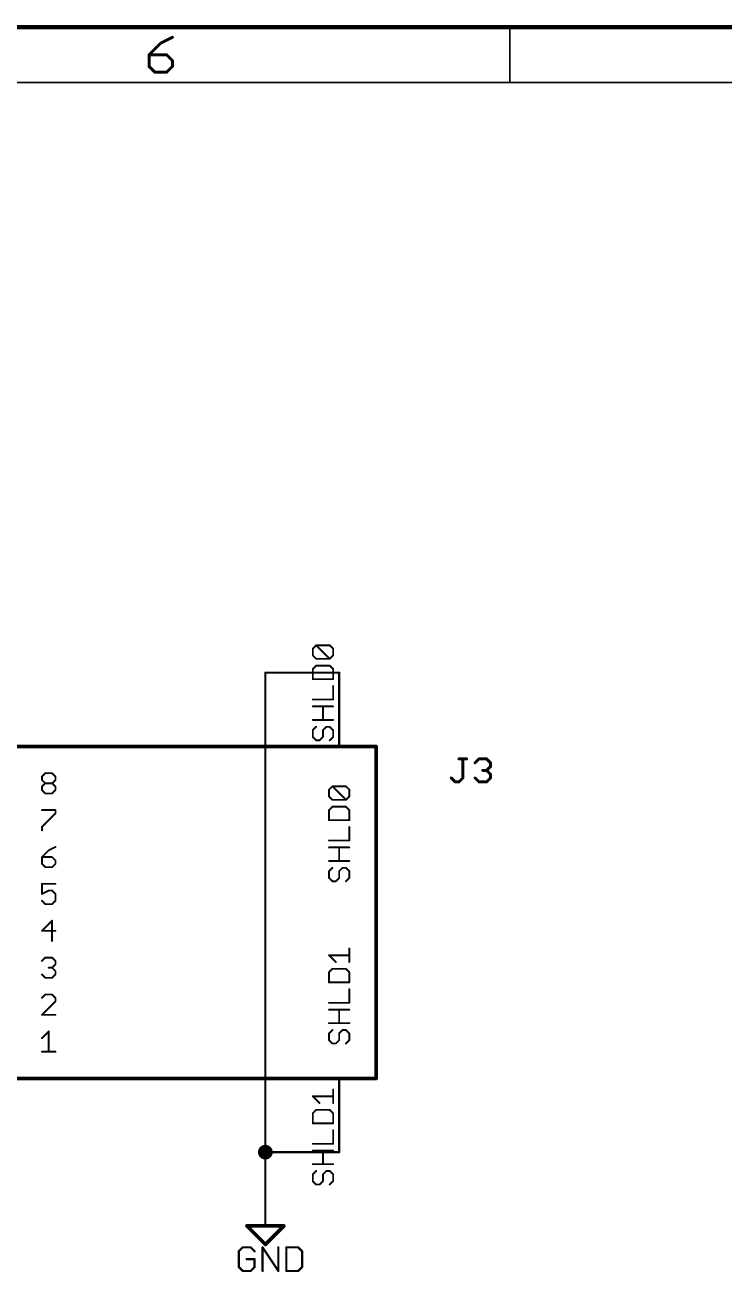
# Model space of a CAD drawing. Extents: x 0 to 388, y 0 to 261.
# Drawn here: x 255.2 to 303.4, y 174.6 to 260.5 of the extents above; entities that cross this region are included whole.
import ezdxf

# ---------------------------------------------------------------- set-up
doc = ezdxf.new("R2010")
doc.units = 0
for name, color, linetype in [('91', 94, 'CONTINUOUS'), ('94', 14, 'CONTINUOUS'), ('95', 251, 'CONTINUOUS'), ('96', 251, 'CONTINUOUS')]:
    doc.layers.add(name, color=color, linetype=linetype)

msp = doc.modelspace()

# ---------------------------------------------------------------- linework, layer by layer
at = {"layer": '91', "const_width": 0.1524}
for points in [[(276.86, 215.9), (271.78, 215.9)], [(271.78, 215.9), (271.78, 182.88)], [(276.86, 213.36), (276.86, 215.9)], [(276.86, 185.42), (276.86, 182.88)], [(271.78, 182.88), (271.78, 180.34)], [(276.86, 182.88), (271.78, 182.88)]]:
    msp.add_lwpolyline(points, dxfattribs=at)
at = {"layer": '91'}
for points, const_width in [([(271.78, 215.9381, 1), (271.78, 215.8619)], 0.0762), ([(271.8181, 215.9, 1), (271.7419, 215.9)], 0.0762), ([(276.8981, 215.9, 1), (276.8219, 215.9)], 0.0762), ([(276.86, 215.8619, 1), (276.86, 215.9381)], 0.0762), ([(276.8219, 213.36, 1), (276.8981, 213.36)], 0.0762), ([(276.8981, 185.42, 1), (276.8219, 185.42)], 0.0762), ([(271.78, 182.626, 1), (271.78, 183.134, 1), (271.78, 182.626)], 0.508), ([(271.8181, 182.88, 1), (271.7419, 182.88)], 0.0762), ([(271.78, 182.9181, 1), (271.78, 182.8419)], 0.0762), ([(271.7419, 182.88, 1), (271.8181, 182.88)], 0.0762), ([(276.8219, 182.88, 1), (276.8981, 182.88)], 0.0762), ([(276.86, 182.8419, 1), (276.86, 182.9181)], 0.0762), ([(271.7419, 180.34, 1), (271.8181, 180.34)], 0.0762)]:
    msp.add_lwpolyline(points, format="xyb", dxfattribs=dict(at, const_width=const_width))
at = {"layer": '94'}
for points, const_width in [([(387.35, 260.35), (0, 260.35)], 0.3), ([(288.6075, 260.35), (288.6075, 256.54)], 0.1), ([(264.5773, 259.249), (263.7744, 258.446)], 0.2032), ([(265.3803, 259.6505), (264.5773, 259.249)], 0.2032), ([(263.7744, 258.446), (263.7744, 257.6431)], 0.2032), ([(264.9788, 258.446), (263.7744, 258.446)], 0.2032), ([(265.3803, 258.0446), (264.9788, 258.446)], 0.2032), ([(263.7744, 257.6431), (264.1758, 257.2416)], 0.2032), ([(264.9788, 257.2416), (265.3803, 257.6431)], 0.2032), ([(265.3803, 257.6431), (265.3803, 258.0446)], 0.2032), ([(264.1758, 257.2416), (264.9788, 257.2416)], 0.2032), ([(383.54, 256.54), (3.81, 256.54)], 0.1), ([(276.86, 213.36), (276.86, 210.82)], 0.1524), ([(254, 210.82), (279.4, 210.82)], 0.254), ([(279.4, 210.82), (279.4, 187.96)], 0.254), ([(279.4, 187.96), (254, 187.96)], 0.254), ([(276.86, 185.42), (276.86, 187.96)], 0.1524), ([(271.78, 180.34), (271.78, 177.8)], 0.1524), ([(270.51, 177.8), (273.05, 177.8)], 0.254), ([(271.78, 176.53), (270.51, 177.8)], 0.254), ([(273.05, 177.8), (271.78, 176.53)], 0.254)]:
    msp.add_lwpolyline(points, dxfattribs=dict(at, const_width=const_width))
for points, const_width in [([(288.6325, 260.35, 1), (288.5825, 260.35)], 0.05), ([(264.5546, 259.2944, 1), (264.6, 259.2035)], 0.1016), ([(264.6132, 259.2131, 1), (264.5414, 259.2849)], 0.1016), ([(265.403, 259.605, 1), (265.3575, 259.6959)], 0.1016), ([(263.7384, 258.4819, 1), (263.8103, 258.4101)], 0.1016), ([(263.8252, 258.446, 1), (263.7236, 258.446)], 0.1016), ([(263.7744, 258.4968, 1), (263.7744, 258.3952)], 0.1016), ([(265.0147, 258.4819, 1), (264.9429, 258.4101)], 0.1016), ([(264.9788, 258.3952, 1), (264.9788, 258.4968)], 0.1016), ([(263.8103, 257.679, 1), (263.7384, 257.6072)], 0.1016), ([(263.7236, 257.6431, 1), (263.8252, 257.6431)], 0.1016), ([(265.4311, 258.0446, 1), (265.3295, 258.0446)], 0.1016), ([(265.3295, 257.6431, 1), (265.4311, 257.6431)], 0.1016), ([(265.3443, 258.0086, 1), (265.4162, 258.0805)], 0.1016), ([(265.4162, 257.6072, 1), (265.3443, 257.679)], 0.1016), ([(264.1758, 257.2924, 1), (264.1758, 257.1908)], 0.1016), ([(264.1399, 257.2057, 1), (264.2117, 257.2775)], 0.1016), ([(264.9429, 257.2775, 1), (265.0147, 257.2057)], 0.1016), ([(264.9788, 257.1908, 1), (264.9788, 257.2924)], 0.1016), ([(288.5825, 256.54, 1), (288.6325, 256.54)], 0.05), ([(276.8981, 213.36, 1), (276.8219, 213.36)], 0.0762), ([(276.8219, 210.82, 1), (276.8981, 210.82)], 0.0762), ([(279.4635, 210.82, 1), (279.3365, 210.82)], 0.127), ([(279.4, 210.7565, 1), (279.4, 210.8835)], 0.127), ([(279.4, 187.8965, 1), (279.4, 188.0235)], 0.127), ([(276.8981, 187.96, 1), (276.8219, 187.96)], 0.0762), ([(279.3365, 187.96, 1), (279.4635, 187.96)], 0.127), ([(276.8219, 185.42, 1), (276.8981, 185.42)], 0.0762), ([(271.8181, 180.34, 1), (271.7419, 180.34)], 0.0762), ([(270.51, 177.8635, 1), (270.51, 177.7365)], 0.127), ([(270.5549, 177.8449, 1), (270.4651, 177.7551)], 0.127), ([(271.7419, 177.8, 1), (271.8181, 177.8)], 0.0762), ([(273.0949, 177.7551, 1), (273.0051, 177.8449)], 0.127), ([(273.05, 177.7365, 1), (273.05, 177.8635)], 0.127), ([(271.7351, 176.5749, 1), (271.8249, 176.4851)], 0.127), ([(271.7351, 176.4851, 1), (271.8249, 176.5749)], 0.127)]:
    msp.add_lwpolyline(points, format="xyb", dxfattribs=dict(at, const_width=const_width))
at = {"layer": '95'}
for points, const_width in [([(275.0427, 217.5513), (275.2757, 217.7843)], 0.127), ([(275.0427, 217.0852), (275.0427, 217.5513)], 0.127), ([(275.2757, 217.7843), (276.2079, 217.7843)], 0.127), ([(276.2079, 216.8522), (275.2757, 217.7843)], 0.127), ([(276.2079, 217.7843), (276.4409, 217.5513)], 0.127), ([(276.4409, 217.5513), (276.4409, 217.0852)], 0.127), ([(275.2757, 216.8522), (275.0427, 217.0852)], 0.127), ([(275.2757, 216.3811), (275.0427, 216.148)], 0.127), ([(276.2079, 216.8522), (275.2757, 216.8522)], 0.127), ([(276.2079, 216.3811), (275.2757, 216.3811)], 0.127), ([(276.4409, 217.0852), (276.2079, 216.8522)], 0.127), ([(276.4409, 216.148), (276.2079, 216.3811)], 0.127), ([(275.0427, 216.148), (275.0427, 215.4489)], 0.127), ([(276.4409, 215.4489), (276.4409, 216.148)], 0.127), ([(275.0427, 215.4489), (276.4409, 215.4489)], 0.127), ([(276.4409, 214.0457), (276.4409, 214.9778)], 0.127), ([(275.0427, 214.0457), (276.4409, 214.0457)], 0.127), ([(275.0427, 213.5745), (276.4409, 213.5745)], 0.127), ([(275.7418, 212.6424), (275.7418, 213.5745)], 0.127), ([(276.4409, 212.6424), (275.0427, 212.6424)], 0.127), ([(275.2757, 212.1712), (275.0427, 211.9382)], 0.127), ([(275.7418, 211.9382), (275.9748, 212.1712)], 0.127), ([(275.9748, 212.1712), (276.2079, 212.1712)], 0.127), ([(276.2079, 212.1712), (276.4409, 211.9382)], 0.127), ([(275.0427, 211.9382), (275.0427, 211.4721)], 0.127), ([(275.0427, 211.4721), (275.2757, 211.2391)], 0.127), ([(275.2757, 211.2391), (275.5088, 211.2391)], 0.127), ([(275.5088, 211.2391), (275.7418, 211.4721)], 0.127), ([(275.7418, 211.4721), (275.7418, 211.9382)], 0.127), ([(276.4409, 211.4721), (276.2079, 211.2391)], 0.127), ([(276.4409, 211.9382), (276.4409, 211.4721)], 0.127), ([(285.107, 209.9577), (285.6324, 209.9577)], 0.2032), ([(285.3697, 208.6443), (285.3697, 209.9577)], 0.2032), ([(286.2188, 209.6951), (286.4814, 209.9577)], 0.2032), ([(286.4814, 209.9577), (287.0068, 209.9577)], 0.2032), ([(287.0068, 209.9577), (287.2695, 209.6951)], 0.2032), ([(287.2695, 209.6951), (287.2695, 209.4324)], 0.2032), ([(256.4003, 208.7467), (256.6333, 208.9797)], 0.127), ([(256.4003, 208.5136), (256.4003, 208.7467)], 0.127), ([(256.6333, 208.9797), (257.0994, 208.9797)], 0.127), ([(257.0994, 208.9797), (257.3324, 208.7467)], 0.127), ([(257.3324, 208.7467), (257.3324, 208.5136)], 0.127), ([(284.5816, 208.6443), (284.8443, 208.3816)], 0.2032), ([(285.107, 208.3816), (285.3697, 208.6443)], 0.2032), ([(286.4814, 208.3816), (286.2188, 208.6443)], 0.2032), ([(287.0068, 209.1697), (286.7441, 209.1697)], 0.2032), ([(287.2695, 209.4324), (287.0068, 209.1697)], 0.2032), ([(287.0068, 209.1697), (287.2695, 208.907)], 0.2032), ([(287.2695, 208.6443), (287.0068, 208.3816)], 0.2032), ([(287.2695, 208.907), (287.2695, 208.6443)], 0.2032), ([(256.6333, 208.2806), (256.4003, 208.5136)], 0.127), ([(256.4003, 208.0476), (256.6333, 208.2806)], 0.127), ([(256.4003, 207.8145), (256.4003, 208.0476)], 0.127), ([(256.6333, 207.5815), (256.4003, 207.8145)], 0.127), ([(256.6333, 208.2806), (257.0994, 208.2806)], 0.127), ([(257.3324, 208.5136), (257.0994, 208.2806)], 0.127), ([(257.0994, 208.2806), (257.3324, 208.0476)], 0.127), ([(257.3324, 207.8145), (257.0994, 207.5815)], 0.127), ([(257.3324, 208.0476), (257.3324, 207.8145)], 0.127), ([(276.1603, 207.8425), (276.3933, 208.0755)], 0.127), ([(276.1603, 207.3764), (276.1603, 207.8425)], 0.127), ([(276.3933, 208.0755), (277.3255, 208.0755)], 0.127), ([(277.3255, 207.1434), (276.3933, 208.0755)], 0.127), ([(277.3255, 208.0755), (277.5585, 207.8425)], 0.127), ([(277.5585, 207.8425), (277.5585, 207.3764)], 0.127), ([(284.8443, 208.3816), (285.107, 208.3816)], 0.2032), ([(287.0068, 208.3816), (286.4814, 208.3816)], 0.2032), ([(257.0994, 207.5815), (256.6333, 207.5815)], 0.127), ([(276.3933, 207.1434), (276.1603, 207.3764)], 0.127), ([(277.3255, 207.1434), (276.3933, 207.1434)], 0.127), ([(277.5585, 207.3764), (277.3255, 207.1434)], 0.127), ([(256.4003, 206.4397), (257.3324, 206.4397)], 0.127), ([(257.3324, 206.2067), (256.4003, 205.2745)], 0.127), ([(257.3324, 206.4397), (257.3324, 206.2067)], 0.127), ([(276.3933, 206.6723), (276.1603, 206.4392)], 0.127), ([(276.1603, 206.4392), (276.1603, 205.7401)], 0.127), ([(277.3255, 206.6723), (276.3933, 206.6723)], 0.127), ([(277.5585, 206.4392), (277.3255, 206.6723)], 0.127), ([(277.5585, 205.7401), (277.5585, 206.4392)], 0.127), ([(256.4003, 205.2745), (256.4003, 205.0415)], 0.127), ([(276.1603, 205.7401), (277.5585, 205.7401)], 0.127), ([(277.5585, 204.3369), (277.5585, 205.269)], 0.127), ([(276.1603, 204.3369), (277.5585, 204.3369)], 0.127), ([(256.8664, 203.6667), (256.4003, 203.2006)], 0.127), ([(257.3324, 203.8997), (256.8664, 203.6667)], 0.127), ([(276.1603, 203.8657), (277.5585, 203.8657)], 0.127), ([(276.8594, 202.9336), (276.8594, 203.8657)], 0.127), ([(256.4003, 203.2006), (256.4003, 202.7345)], 0.127), ([(257.0994, 203.2006), (256.4003, 203.2006)], 0.127), ([(256.4003, 202.7345), (256.6333, 202.5015)], 0.127), ([(257.3324, 202.9676), (257.0994, 203.2006)], 0.127), ([(257.0994, 202.5015), (257.3324, 202.7345)], 0.127), ([(257.3324, 202.7345), (257.3324, 202.9676)], 0.127), ([(277.5585, 202.9336), (276.1603, 202.9336)], 0.127), ([(256.6333, 202.5015), (257.0994, 202.5015)], 0.127), ([(276.3933, 202.4624), (276.1603, 202.2294)], 0.127), ([(276.1603, 202.2294), (276.1603, 201.7633)], 0.127), ([(276.1603, 201.7633), (276.3933, 201.5303)], 0.127), ([(276.6264, 201.5303), (276.8594, 201.7633)], 0.127), ([(276.8594, 202.2294), (277.0924, 202.4624)], 0.127), ([(276.8594, 201.7633), (276.8594, 202.2294)], 0.127), ([(277.0924, 202.4624), (277.3255, 202.4624)], 0.127), ([(277.3255, 202.4624), (277.5585, 202.2294)], 0.127), ([(277.5585, 201.7633), (277.3255, 201.5303)], 0.127), ([(277.5585, 202.2294), (277.5585, 201.7633)], 0.127), ([(257.3324, 201.3597), (256.4003, 201.3597)], 0.127), ([(256.4003, 201.3597), (256.4003, 200.6606)], 0.127), ([(256.4003, 200.6606), (256.8664, 200.8936)], 0.127), ([(256.8664, 200.8936), (257.0994, 200.8936)], 0.127), ([(257.0994, 200.8936), (257.3324, 200.6606)], 0.127), ([(276.3933, 201.5303), (276.6264, 201.5303)], 0.127), ([(256.6333, 199.9615), (256.4003, 200.1945)], 0.127), ([(257.3324, 200.1945), (257.0994, 199.9615)], 0.127), ([(257.3324, 200.6606), (257.3324, 200.1945)], 0.127), ([(257.0994, 199.9615), (256.6333, 199.9615)], 0.127), ([(257.0994, 198.8197), (256.4003, 198.1206)], 0.127), ([(257.0994, 197.4215), (257.0994, 198.8197)], 0.127), ([(256.4003, 198.1206), (257.3324, 198.1206)], 0.127), ([(277.5585, 195.9734), (277.5585, 196.9055)], 0.127), ([(256.4003, 196.0467), (256.6333, 196.2797)], 0.127), ([(256.6333, 196.2797), (257.0994, 196.2797)], 0.127), ([(257.0994, 196.2797), (257.3324, 196.0467)], 0.127), ([(257.3324, 195.8136), (257.0994, 195.5806)], 0.127), ([(257.3324, 196.0467), (257.3324, 195.8136)], 0.127), ([(276.6264, 195.9734), (276.1603, 196.4395)], 0.127), ([(276.1603, 196.4395), (277.5585, 196.4395)], 0.127), ([(256.6333, 194.8815), (256.4003, 195.1145)], 0.127), ([(257.0994, 194.8815), (256.6333, 194.8815)], 0.127), ([(257.0994, 195.5806), (256.8664, 195.5806)], 0.127), ([(257.0994, 195.5806), (257.3324, 195.3476)], 0.127), ([(257.3324, 195.1145), (257.0994, 194.8815)], 0.127), ([(257.3324, 195.3476), (257.3324, 195.1145)], 0.127), ([(276.3933, 195.5023), (276.1603, 195.2692)], 0.127), ([(276.1603, 195.2692), (276.1603, 194.5701)], 0.127), ([(277.3255, 195.5023), (276.3933, 195.5023)], 0.127), ([(277.5585, 195.2692), (277.3255, 195.5023)], 0.127), ([(277.5585, 194.5701), (277.5585, 195.2692)], 0.127), ([(276.1603, 194.5701), (277.5585, 194.5701)], 0.127), ([(277.5585, 193.1669), (277.5585, 194.099)], 0.127), ([(256.6333, 193.7397), (256.4003, 193.5067)], 0.127), ([(256.4003, 192.3415), (257.3324, 193.2736)], 0.127), ([(257.0994, 193.7397), (256.6333, 193.7397)], 0.127), ([(257.3324, 193.5067), (257.0994, 193.7397)], 0.127), ([(257.3324, 193.2736), (257.3324, 193.5067)], 0.127), ([(276.1603, 193.1669), (277.5585, 193.1669)], 0.127), ([(257.3324, 192.3415), (256.4003, 192.3415)], 0.127), ([(276.1603, 192.6957), (277.5585, 192.6957)], 0.127), ([(276.8594, 191.7636), (276.8594, 192.6957)], 0.127), ([(277.5585, 191.7636), (276.1603, 191.7636)], 0.127), ([(256.4003, 190.7336), (256.8664, 191.1997)], 0.127), ([(256.8664, 191.1997), (256.8664, 189.8015)], 0.127), ([(276.3933, 191.2924), (276.1603, 191.0594)], 0.127), ([(276.1603, 191.0594), (276.1603, 190.5933)], 0.127), ([(276.1603, 190.5933), (276.3933, 190.3603)], 0.127), ([(276.6264, 190.3603), (276.8594, 190.5933)], 0.127), ([(276.8594, 191.0594), (277.0924, 191.2924)], 0.127), ([(276.8594, 190.5933), (276.8594, 191.0594)], 0.127), ([(277.0924, 191.2924), (277.3255, 191.2924)], 0.127), ([(277.3255, 191.2924), (277.5585, 191.0594)], 0.127), ([(277.5585, 190.5933), (277.3255, 190.3603)], 0.127), ([(277.5585, 191.0594), (277.5585, 190.5933)], 0.127), ([(256.4003, 189.8015), (257.3324, 189.8015)], 0.127), ([(276.3933, 190.3603), (276.6264, 190.3603)], 0.127), ([(276.4409, 186.2646), (276.4409, 187.1967)], 0.127), ([(275.5088, 186.2646), (275.0427, 186.7307)], 0.127), ([(275.0427, 186.7307), (276.4409, 186.7307)], 0.127), ([(275.2757, 185.7935), (275.0427, 185.5604)], 0.127), ([(275.0427, 185.5604), (275.0427, 184.8613)], 0.127), ([(276.2079, 185.7935), (275.2757, 185.7935)], 0.127), ([(276.4409, 185.5604), (276.2079, 185.7935)], 0.127), ([(276.4409, 184.8613), (276.4409, 185.5604)], 0.127), ([(275.0427, 184.8613), (276.4409, 184.8613)], 0.127), ([(276.4409, 183.4581), (276.4409, 184.3902)], 0.127), ([(275.0427, 183.4581), (276.4409, 183.4581)], 0.127), ([(275.0427, 182.9869), (276.4409, 182.9869)], 0.127), ([(275.7418, 182.0548), (275.7418, 182.9869)], 0.127), ([(276.4409, 182.0548), (275.0427, 182.0548)], 0.127), ([(275.2757, 181.5836), (275.0427, 181.3506)], 0.127), ([(275.0427, 181.3506), (275.0427, 180.8845)], 0.127), ([(275.7418, 181.3506), (275.9748, 181.5836)], 0.127), ([(275.7418, 180.8845), (275.7418, 181.3506)], 0.127), ([(275.9748, 181.5836), (276.2079, 181.5836)], 0.127), ([(276.2079, 181.5836), (276.4409, 181.3506)], 0.127), ([(276.4409, 181.3506), (276.4409, 180.8845)], 0.127), ([(275.0427, 180.8845), (275.2757, 180.6515)], 0.127), ([(275.2757, 180.6515), (275.5088, 180.6515)], 0.127), ([(275.5088, 180.6515), (275.7418, 180.8845)], 0.127), ([(276.4409, 180.8845), (276.2079, 180.6515)], 0.127)]:
    msp.add_lwpolyline(points, dxfattribs=dict(at, const_width=const_width))
for points, const_width in [([(275.0745, 217.5513, 1), (275.011, 217.5513)], 0.0635), ([(275.0203, 217.5738, 1), (275.0652, 217.5289)], 0.0635), ([(275.2757, 217.8161, 1), (275.2757, 217.7526)], 0.0635), ([(275.2982, 217.8068, 1), (275.2533, 217.7619)], 0.0635), ([(275.2982, 217.7619, 1), (275.2533, 217.8068)], 0.0635), ([(276.2303, 217.8068, 1), (276.1854, 217.7619)], 0.0635), ([(276.2079, 217.7526, 1), (276.2079, 217.8161)], 0.0635), ([(276.4726, 217.5513, 1), (276.4092, 217.5513)], 0.0635), ([(276.4184, 217.5289, 1), (276.4634, 217.5738)], 0.0635), ([(275.0652, 217.1077, 1), (275.0203, 217.0628)], 0.0635), ([(275.011, 217.0852, 1), (275.0745, 217.0852)], 0.0635), ([(275.2757, 216.884, 1), (275.2757, 216.8205)], 0.0635), ([(275.2757, 216.4128, 1), (275.2757, 216.3493)], 0.0635), ([(275.2533, 216.8298, 1), (275.2982, 216.8747)], 0.0635), ([(275.2982, 216.3586, 1), (275.2533, 216.4035)], 0.0635), ([(276.1854, 216.8747, 1), (276.2303, 216.8298)], 0.0635), ([(276.2303, 216.4035, 1), (276.1854, 216.3586)], 0.0635), ([(276.1854, 216.8298, 1), (276.2303, 216.8747)], 0.0635), ([(276.2079, 216.8205, 1), (276.2079, 216.884)], 0.0635), ([(276.2079, 216.3493, 1), (276.2079, 216.4128)], 0.0635), ([(276.4092, 217.0852, 1), (276.4726, 217.0852)], 0.0635), ([(276.4634, 217.0628, 1), (276.4184, 217.1077)], 0.0635), ([(275.0745, 216.148, 1), (275.011, 216.148)], 0.0635), ([(275.0203, 216.1705, 1), (275.0652, 216.1256)], 0.0635), ([(276.4726, 216.148, 1), (276.4092, 216.148)], 0.0635), ([(276.4184, 216.1256, 1), (276.4634, 216.1705)], 0.0635), ([(275.0427, 215.4807, 1), (275.0427, 215.4172)], 0.0635), ([(275.011, 215.4489, 1), (275.0745, 215.4489)], 0.0635), ([(276.4092, 215.4489, 1), (276.4726, 215.4489)], 0.0635), ([(276.4726, 214.9778, 1), (276.4092, 214.9778)], 0.0635), ([(276.4409, 215.4172, 1), (276.4409, 215.4807)], 0.0635), ([(275.0427, 214.0774, 1), (275.0427, 214.0139)], 0.0635), ([(276.4092, 214.0457, 1), (276.4726, 214.0457)], 0.0635), ([(276.4409, 214.0139, 1), (276.4409, 214.0774)], 0.0635), ([(275.0427, 213.6063, 1), (275.0427, 213.5428)], 0.0635), ([(275.7736, 213.5745, 1), (275.7101, 213.5745)], 0.0635), ([(276.4409, 213.5428, 1), (276.4409, 213.6063)], 0.0635), ([(275.0427, 212.6741, 1), (275.0427, 212.6106)], 0.0635), ([(275.2982, 212.1488, 1), (275.2533, 212.1937)], 0.0635), ([(275.7101, 212.6424, 1), (275.7736, 212.6424)], 0.0635), ([(275.9748, 212.203, 1), (275.9748, 212.1395)], 0.0635), ([(275.9973, 212.1488, 1), (275.9524, 212.1937)], 0.0635), ([(276.2303, 212.1937, 1), (276.1854, 212.1488)], 0.0635), ([(276.2079, 212.1395, 1), (276.2079, 212.203)], 0.0635), ([(276.4409, 212.6106, 1), (276.4409, 212.6741)], 0.0635), ([(275.0745, 211.9382, 1), (275.011, 211.9382)], 0.0635), ([(275.0203, 211.9606, 1), (275.0652, 211.9157)], 0.0635), ([(275.0652, 211.4946, 1), (275.0203, 211.4497)], 0.0635), ([(275.011, 211.4721, 1), (275.0745, 211.4721)], 0.0635), ([(275.2757, 211.2708, 1), (275.2757, 211.2074)], 0.0635), ([(275.2533, 211.2166, 1), (275.2982, 211.2616)], 0.0635), ([(275.4863, 211.2616, 1), (275.5312, 211.2166)], 0.0635), ([(275.5088, 211.2074, 1), (275.5088, 211.2708)], 0.0635), ([(275.7736, 211.9382, 1), (275.7101, 211.9382)], 0.0635), ([(275.7194, 211.9606, 1), (275.7643, 211.9157)], 0.0635), ([(275.7101, 211.4721, 1), (275.7736, 211.4721)], 0.0635), ([(275.7643, 211.4497, 1), (275.7194, 211.4946)], 0.0635), ([(276.1854, 211.2616, 1), (276.2303, 211.2166)], 0.0635), ([(276.4726, 211.9382, 1), (276.4092, 211.9382)], 0.0635), ([(276.4092, 211.4721, 1), (276.4726, 211.4721)], 0.0635), ([(276.4184, 211.9157, 1), (276.4634, 211.9606)], 0.0635), ([(276.4634, 211.4497, 1), (276.4184, 211.4946)], 0.0635), ([(285.107, 210.0085, 1), (285.107, 209.9069)], 0.1016), ([(285.4205, 209.9577, 1), (285.3189, 209.9577)], 0.1016), ([(285.6324, 209.9069, 1), (285.6324, 210.0085)], 0.1016), ([(286.1828, 209.731, 1), (286.2547, 209.6591)], 0.1016), ([(286.4814, 210.0085, 1), (286.4814, 209.9069)], 0.1016), ([(286.5174, 209.9218, 1), (286.4455, 209.9937)], 0.1016), ([(287.0427, 209.9937, 1), (286.9709, 209.9218)], 0.1016), ([(287.0068, 209.9069, 1), (287.0068, 210.0085)], 0.1016), ([(287.3203, 209.6951, 1), (287.2187, 209.6951)], 0.1016), ([(287.2336, 209.6591, 1), (287.3054, 209.731)], 0.1016), ([(256.3778, 208.7691, 1), (256.4228, 208.7242)], 0.0635), ([(256.4321, 208.7467, 1), (256.3686, 208.7467)], 0.0635), ([(256.6333, 209.0114, 1), (256.6333, 208.9479)], 0.0635), ([(256.6558, 208.9572, 1), (256.6109, 209.0021)], 0.0635), ([(257.1218, 209.0021, 1), (257.0769, 208.9572)], 0.0635), ([(257.0994, 208.9479, 1), (257.0994, 209.0114)], 0.0635), ([(257.3642, 208.7467, 1), (257.3007, 208.7467)], 0.0635), ([(257.31, 208.7242, 1), (257.3549, 208.7691)], 0.0635), ([(284.6175, 208.6802, 1), (284.5457, 208.6084)], 0.1016), ([(285.3189, 208.6443, 1), (285.4205, 208.6443)], 0.1016), ([(285.4056, 208.6084, 1), (285.3338, 208.6802)], 0.1016), ([(286.2547, 208.6802, 1), (286.1828, 208.6084)], 0.1016), ([(286.7441, 209.2205, 1), (286.7441, 209.1189)], 0.1016), ([(287.0427, 209.2056, 1), (286.9709, 209.1338)], 0.1016), ([(286.9709, 209.2056, 1), (287.0427, 209.1338)], 0.1016), ([(287.0068, 209.1189, 1), (287.0068, 209.2205)], 0.1016), ([(287.2187, 209.4324, 1), (287.3203, 209.4324)], 0.1016), ([(287.3203, 208.907, 1), (287.2187, 208.907)], 0.1016), ([(287.2187, 208.6443, 1), (287.3203, 208.6443)], 0.1016), ([(287.3054, 209.3964, 1), (287.2336, 209.4683)], 0.1016), ([(287.2336, 208.8711, 1), (287.3054, 208.9429)], 0.1016), ([(287.3054, 208.6084, 1), (287.2336, 208.6802)], 0.1016), ([(256.4228, 208.5361, 1), (256.3778, 208.4912)], 0.0635), ([(256.3778, 208.07, 1), (256.4228, 208.0251)], 0.0635), ([(256.4228, 207.837, 1), (256.3778, 207.7921)], 0.0635), ([(256.3686, 208.5136, 1), (256.4321, 208.5136)], 0.0635), ([(256.4321, 208.0476, 1), (256.3686, 208.0476)], 0.0635), ([(256.3686, 207.8145, 1), (256.4321, 207.8145)], 0.0635), ([(256.6333, 208.3123, 1), (256.6333, 208.2488)], 0.0635), ([(256.6558, 208.2581, 1), (256.6109, 208.303)], 0.0635), ([(256.6109, 208.2581, 1), (256.6558, 208.303)], 0.0635), ([(257.1218, 208.303, 1), (257.0769, 208.2581)], 0.0635), ([(257.0769, 208.303, 1), (257.1218, 208.2581)], 0.0635), ([(257.0994, 208.2488, 1), (257.0994, 208.3123)], 0.0635), ([(257.3007, 208.5136, 1), (257.3642, 208.5136)], 0.0635), ([(257.3642, 208.0476, 1), (257.3007, 208.0476)], 0.0635), ([(257.3007, 207.8145, 1), (257.3642, 207.8145)], 0.0635), ([(257.3549, 208.4912, 1), (257.31, 208.5361)], 0.0635), ([(257.31, 208.0251, 1), (257.3549, 208.07)], 0.0635), ([(257.3549, 207.7921, 1), (257.31, 207.837)], 0.0635), ([(276.1921, 207.8425, 1), (276.1286, 207.8425)], 0.0635), ([(276.1379, 207.865, 1), (276.1828, 207.8201)], 0.0635), ([(276.3933, 208.1073, 1), (276.3933, 208.0438)], 0.0635), ([(276.4158, 208.098, 1), (276.3709, 208.0531)], 0.0635), ([(276.4158, 208.0531, 1), (276.3709, 208.098)], 0.0635), ([(277.3479, 208.098, 1), (277.303, 208.0531)], 0.0635), ([(277.3255, 208.0438, 1), (277.3255, 208.1073)], 0.0635), ([(277.5903, 207.8425, 1), (277.5268, 207.8425)], 0.0635), ([(277.536, 207.8201, 1), (277.581, 207.865)], 0.0635), ([(284.8443, 208.4324, 1), (284.8443, 208.3308)], 0.1016), ([(284.8084, 208.3457, 1), (284.8802, 208.4175)], 0.1016), ([(285.0711, 208.4175, 1), (285.1429, 208.3457)], 0.1016), ([(285.107, 208.3308, 1), (285.107, 208.4324)], 0.1016), ([(286.4814, 208.4324, 1), (286.4814, 208.3308)], 0.1016), ([(286.4455, 208.3457, 1), (286.5174, 208.4175)], 0.1016), ([(286.9709, 208.4175, 1), (287.0427, 208.3457)], 0.1016), ([(287.0068, 208.3308, 1), (287.0068, 208.4324)], 0.1016), ([(256.6333, 207.6132, 1), (256.6333, 207.5498)], 0.0635), ([(256.6109, 207.559, 1), (256.6558, 207.604)], 0.0635), ([(257.0769, 207.604, 1), (257.1218, 207.559)], 0.0635), ([(257.0994, 207.5498, 1), (257.0994, 207.6132)], 0.0635), ([(276.1828, 207.3989, 1), (276.1379, 207.354)], 0.0635), ([(276.1286, 207.3764, 1), (276.1921, 207.3764)], 0.0635), ([(276.3933, 207.1752, 1), (276.3933, 207.1117)], 0.0635), ([(276.3709, 207.121, 1), (276.4158, 207.1659)], 0.0635), ([(277.303, 207.1659, 1), (277.3479, 207.121)], 0.0635), ([(277.303, 207.121, 1), (277.3479, 207.1659)], 0.0635), ([(277.3255, 207.1117, 1), (277.3255, 207.1752)], 0.0635), ([(277.5268, 207.3764, 1), (277.5903, 207.3764)], 0.0635), ([(277.581, 207.354, 1), (277.536, 207.3989)], 0.0635), ([(256.4003, 206.4714, 1), (256.4003, 206.4079)], 0.0635), ([(257.3642, 206.4397, 1), (257.3007, 206.4397)], 0.0635), ([(257.3007, 206.2067, 1), (257.3642, 206.2067)], 0.0635), ([(257.3549, 206.1842, 1), (257.31, 206.2291)], 0.0635), ([(257.3324, 206.4079, 1), (257.3324, 206.4714)], 0.0635), ([(276.1921, 206.4392, 1), (276.1286, 206.4392)], 0.0635), ([(276.1379, 206.4617, 1), (276.1828, 206.4168)], 0.0635), ([(276.3933, 206.704, 1), (276.3933, 206.6405)], 0.0635), ([(276.4158, 206.6498, 1), (276.3709, 206.6947)], 0.0635), ([(277.3479, 206.6947, 1), (277.303, 206.6498)], 0.0635), ([(277.3255, 206.6405, 1), (277.3255, 206.704)], 0.0635), ([(277.5903, 206.4392, 1), (277.5268, 206.4392)], 0.0635), ([(277.536, 206.4168, 1), (277.581, 206.4617)], 0.0635), ([(256.3778, 205.297, 1), (256.4228, 205.2521)], 0.0635), ([(256.4321, 205.2745, 1), (256.3686, 205.2745)], 0.0635), ([(276.1603, 205.7719, 1), (276.1603, 205.7084)], 0.0635), ([(276.1286, 205.7401, 1), (276.1921, 205.7401)], 0.0635), ([(277.5268, 205.7401, 1), (277.5903, 205.7401)], 0.0635), ([(277.5903, 205.269, 1), (277.5268, 205.269)], 0.0635), ([(277.5585, 205.7084, 1), (277.5585, 205.7719)], 0.0635), ([(256.3686, 205.0415, 1), (256.4321, 205.0415)], 0.0635), ([(276.1603, 204.3686, 1), (276.1603, 204.3051)], 0.0635), ([(277.5585, 204.3051, 1), (277.5585, 204.3686)], 0.0635), ([(256.8522, 203.6951, 1), (256.8806, 203.6383)], 0.0635), ([(256.8888, 203.6442, 1), (256.8439, 203.6891)], 0.0635), ([(257.3466, 203.8713, 1), (257.3182, 203.9281)], 0.0635), ([(276.1603, 203.8975, 1), (276.1603, 203.834)], 0.0635), ([(276.8912, 203.8657, 1), (276.8277, 203.8657)], 0.0635), ([(277.5268, 204.3369, 1), (277.5903, 204.3369)], 0.0635), ([(277.5585, 203.834, 1), (277.5585, 203.8975)], 0.0635), ([(256.4003, 203.2323, 1), (256.4003, 203.1688)], 0.0635), ([(256.3778, 203.223, 1), (256.4228, 203.1781)], 0.0635), ([(256.4228, 202.757, 1), (256.3778, 202.7121)], 0.0635), ([(256.4321, 203.2006, 1), (256.3686, 203.2006)], 0.0635), ([(256.3686, 202.7345, 1), (256.4321, 202.7345)], 0.0635), ([(257.1218, 203.223, 1), (257.0769, 203.1781)], 0.0635), ([(257.0994, 203.1688, 1), (257.0994, 203.2323)], 0.0635), ([(257.3642, 202.9676, 1), (257.3007, 202.9676)], 0.0635), ([(257.3007, 202.7345, 1), (257.3642, 202.7345)], 0.0635), ([(257.31, 202.9451, 1), (257.3549, 202.99)], 0.0635), ([(257.3549, 202.7121, 1), (257.31, 202.757)], 0.0635), ([(276.1603, 202.9653, 1), (276.1603, 202.9018)], 0.0635), ([(276.8277, 202.9336, 1), (276.8912, 202.9336)], 0.0635), ([(277.5585, 202.9018, 1), (277.5585, 202.9653)], 0.0635), ([(256.6333, 202.5333, 1), (256.6333, 202.4698)], 0.0635), ([(256.6109, 202.479, 1), (256.6558, 202.524)], 0.0635), ([(257.0769, 202.524, 1), (257.1218, 202.479)], 0.0635), ([(257.0994, 202.4698, 1), (257.0994, 202.5333)], 0.0635), ([(276.1379, 202.2519, 1), (276.1828, 202.2069)], 0.0635), ([(276.1921, 202.2294, 1), (276.1286, 202.2294)], 0.0635), ([(276.1828, 201.7858, 1), (276.1379, 201.7409)], 0.0635), ([(276.4158, 202.44, 1), (276.3709, 202.4849)], 0.0635), ([(276.837, 202.2519, 1), (276.8819, 202.2069)], 0.0635), ([(276.8912, 202.2294, 1), (276.8277, 202.2294)], 0.0635), ([(276.8819, 201.7409, 1), (276.837, 201.7858)], 0.0635), ([(277.0924, 202.4942, 1), (277.0924, 202.4307)], 0.0635), ([(277.1149, 202.44, 1), (277.07, 202.4849)], 0.0635), ([(277.3479, 202.4849, 1), (277.303, 202.44)], 0.0635), ([(277.3255, 202.4307, 1), (277.3255, 202.4942)], 0.0635), ([(277.5903, 202.2294, 1), (277.5268, 202.2294)], 0.0635), ([(277.536, 202.2069, 1), (277.581, 202.2519)], 0.0635), ([(277.581, 201.7409, 1), (277.536, 201.7858)], 0.0635), ([(256.4003, 201.3914, 1), (256.4003, 201.3279)], 0.0635), ([(256.4321, 201.3597, 1), (256.3686, 201.3597)], 0.0635), ([(256.8664, 200.9254, 1), (256.8664, 200.8619)], 0.0635), ([(256.8806, 200.8652, 1), (256.8522, 200.922)], 0.0635), ([(257.1218, 200.9161, 1), (257.0769, 200.8712)], 0.0635), ([(257.0994, 200.8619, 1), (257.0994, 200.9254)], 0.0635), ([(257.3324, 201.3279, 1), (257.3324, 201.3914)], 0.0635), ([(276.1286, 201.7633, 1), (276.1921, 201.7633)], 0.0635), ([(276.3933, 201.5621, 1), (276.3933, 201.4986)], 0.0635), ([(276.3709, 201.5079, 1), (276.4158, 201.5528)], 0.0635), ([(276.6039, 201.5528, 1), (276.6488, 201.5079)], 0.0635), ([(276.6264, 201.4986, 1), (276.6264, 201.5621)], 0.0635), ([(276.8277, 201.7633, 1), (276.8912, 201.7633)], 0.0635), ([(277.303, 201.5528, 1), (277.3479, 201.5079)], 0.0635), ([(277.5268, 201.7633, 1), (277.5903, 201.7633)], 0.0635), ([(256.3861, 200.689, 1), (256.4145, 200.6322)], 0.0635), ([(256.4228, 200.217, 1), (256.3778, 200.1721)], 0.0635), ([(256.3686, 200.6606, 1), (256.4321, 200.6606)], 0.0635), ([(257.3642, 200.6606, 1), (257.3007, 200.6606)], 0.0635), ([(257.3007, 200.1945, 1), (257.3642, 200.1945)], 0.0635), ([(257.31, 200.6381, 1), (257.3549, 200.683)], 0.0635), ([(257.3549, 200.1721, 1), (257.31, 200.217)], 0.0635), ([(256.6333, 199.9932, 1), (256.6333, 199.9298)], 0.0635), ([(256.6109, 199.939, 1), (256.6558, 199.984)], 0.0635), ([(257.0769, 199.984, 1), (257.1218, 199.939)], 0.0635), ([(257.0994, 199.9298, 1), (257.0994, 199.9932)], 0.0635), ([(257.1311, 198.8197, 1), (257.0676, 198.8197)], 0.0635), ([(257.1218, 198.7972, 1), (257.0769, 198.8421)], 0.0635), ([(256.4003, 198.1523, 1), (256.4003, 198.0888)], 0.0635), ([(256.3778, 198.143, 1), (256.4228, 198.0981)], 0.0635), ([(257.3324, 198.0888, 1), (257.3324, 198.1523)], 0.0635), ([(257.0676, 197.4215, 1), (257.1311, 197.4215)], 0.0635), ([(277.5903, 196.9055, 1), (277.5268, 196.9055)], 0.0635), ([(256.3778, 196.0691, 1), (256.4228, 196.0242)], 0.0635), ([(256.6333, 196.3114, 1), (256.6333, 196.2479)], 0.0635), ([(256.6558, 196.2572, 1), (256.6109, 196.3021)], 0.0635), ([(257.1218, 196.3021, 1), (257.0769, 196.2572)], 0.0635), ([(257.0994, 196.2479, 1), (257.0994, 196.3114)], 0.0635), ([(257.3642, 196.0467, 1), (257.3007, 196.0467)], 0.0635), ([(257.3007, 195.8136, 1), (257.3642, 195.8136)], 0.0635), ([(257.31, 196.0242, 1), (257.3549, 196.0691)], 0.0635), ([(257.3549, 195.7912, 1), (257.31, 195.8361)], 0.0635), ([(276.1603, 196.4712, 1), (276.1603, 196.4077)], 0.0635), ([(276.1828, 196.4619, 1), (276.1379, 196.417)], 0.0635), ([(276.6039, 195.951, 1), (276.6488, 195.9959)], 0.0635), ([(277.5268, 195.9734, 1), (277.5903, 195.9734)], 0.0635), ([(277.5585, 196.4077, 1), (277.5585, 196.4712)], 0.0635), ([(256.4228, 195.137, 1), (256.3778, 195.0921)], 0.0635), ([(256.6333, 194.9133, 1), (256.6333, 194.8498)], 0.0635), ([(256.8664, 195.6123, 1), (256.8664, 195.5488)], 0.0635), ([(257.1218, 195.603, 1), (257.0769, 195.5581)], 0.0635), ([(257.0769, 195.603, 1), (257.1218, 195.5581)], 0.0635), ([(257.0994, 195.5488, 1), (257.0994, 195.6123)], 0.0635), ([(257.0994, 194.8498, 1), (257.0994, 194.9133)], 0.0635), ([(257.3642, 195.3476, 1), (257.3007, 195.3476)], 0.0635), ([(257.3007, 195.1145, 1), (257.3642, 195.1145)], 0.0635), ([(257.31, 195.3251, 1), (257.3549, 195.37)], 0.0635), ([(257.3549, 195.0921, 1), (257.31, 195.137)], 0.0635), ([(276.1921, 195.2692, 1), (276.1286, 195.2692)], 0.0635), ([(276.1379, 195.2917, 1), (276.1828, 195.2468)], 0.0635), ([(276.3933, 195.534, 1), (276.3933, 195.4705)], 0.0635), ([(276.4158, 195.4798, 1), (276.3709, 195.5247)], 0.0635), ([(277.3479, 195.5247, 1), (277.303, 195.4798)], 0.0635), ([(277.3255, 195.4705, 1), (277.3255, 195.534)], 0.0635), ([(277.5903, 195.2692, 1), (277.5268, 195.2692)], 0.0635), ([(277.536, 195.2468, 1), (277.581, 195.2917)], 0.0635), ([(256.6109, 194.859, 1), (256.6558, 194.904)], 0.0635), ([(257.0769, 194.904, 1), (257.1218, 194.859)], 0.0635), ([(276.1603, 194.6019, 1), (276.1603, 194.5384)], 0.0635), ([(276.1286, 194.5701, 1), (276.1921, 194.5701)], 0.0635), ([(277.5268, 194.5701, 1), (277.5903, 194.5701)], 0.0635), ([(277.5903, 194.099, 1), (277.5268, 194.099)], 0.0635), ([(277.5585, 194.5384, 1), (277.5585, 194.6019)], 0.0635), ([(256.3778, 193.5291, 1), (256.4228, 193.4842)], 0.0635), ([(256.6333, 193.7714, 1), (256.6333, 193.7079)], 0.0635), ([(256.6558, 193.7172, 1), (256.6109, 193.7621)], 0.0635), ([(257.1218, 193.7621, 1), (257.0769, 193.7172)], 0.0635), ([(257.0994, 193.7079, 1), (257.0994, 193.7714)], 0.0635), ([(257.3642, 193.5067, 1), (257.3007, 193.5067)], 0.0635), ([(257.3007, 193.2736, 1), (257.3642, 193.2736)], 0.0635), ([(257.31, 193.4842, 1), (257.3549, 193.5291)], 0.0635), ([(257.3549, 193.2512, 1), (257.31, 193.2961)], 0.0635), ([(276.1603, 193.1986, 1), (276.1603, 193.1351)], 0.0635), ([(277.5585, 193.1351, 1), (277.5585, 193.1986)], 0.0635), ([(256.3778, 192.364, 1), (256.4228, 192.319)], 0.0635), ([(256.4003, 192.3732, 1), (256.4003, 192.3098)], 0.0635), ([(257.3324, 192.3098, 1), (257.3324, 192.3732)], 0.0635), ([(276.1603, 192.7275, 1), (276.1603, 192.664)], 0.0635), ([(276.8912, 192.6957, 1), (276.8277, 192.6957)], 0.0635), ([(277.5268, 193.1669, 1), (277.5903, 193.1669)], 0.0635), ([(277.5585, 192.664, 1), (277.5585, 192.7275)], 0.0635), ([(276.1603, 191.7953, 1), (276.1603, 191.7318)], 0.0635), ([(276.8277, 191.7636, 1), (276.8912, 191.7636)], 0.0635), ([(277.5585, 191.7318, 1), (277.5585, 191.7953)], 0.0635), ([(256.3778, 190.7561, 1), (256.4228, 190.7112)], 0.0635), ([(256.8981, 191.1997, 1), (256.8346, 191.1997)], 0.0635), ([(256.8888, 191.1772, 1), (256.8439, 191.2221)], 0.0635), ([(276.1921, 191.0594, 1), (276.1286, 191.0594)], 0.0635), ([(276.1379, 191.0818, 1), (276.1828, 191.0369)], 0.0635), ([(276.1828, 190.6158, 1), (276.1379, 190.5709)], 0.0635), ([(276.4158, 191.27, 1), (276.3709, 191.3149)], 0.0635), ([(276.8912, 191.0594, 1), (276.8277, 191.0594)], 0.0635), ([(276.837, 191.0818, 1), (276.8819, 191.0369)], 0.0635), ([(276.8819, 190.5709, 1), (276.837, 190.6158)], 0.0635), ([(277.0924, 191.3242, 1), (277.0924, 191.2607)], 0.0635), ([(277.1149, 191.27, 1), (277.07, 191.3149)], 0.0635), ([(277.3479, 191.3149, 1), (277.303, 191.27)], 0.0635), ([(277.3255, 191.2607, 1), (277.3255, 191.3242)], 0.0635), ([(277.5903, 191.0594, 1), (277.5268, 191.0594)], 0.0635), ([(277.536, 191.0369, 1), (277.581, 191.0818)], 0.0635), ([(277.581, 190.5709, 1), (277.536, 190.6158)], 0.0635), ([(256.4003, 189.8332, 1), (256.4003, 189.7698)], 0.0635), ([(256.8346, 189.8015, 1), (256.8981, 189.8015)], 0.0635), ([(257.3324, 189.7698, 1), (257.3324, 189.8332)], 0.0635), ([(276.1286, 190.5933, 1), (276.1921, 190.5933)], 0.0635), ([(276.3933, 190.392, 1), (276.3933, 190.3286)], 0.0635), ([(276.3709, 190.3378, 1), (276.4158, 190.3828)], 0.0635), ([(276.6039, 190.3828, 1), (276.6488, 190.3378)], 0.0635), ([(276.6264, 190.3286, 1), (276.6264, 190.392)], 0.0635), ([(276.8277, 190.5933, 1), (276.8912, 190.5933)], 0.0635), ([(277.303, 190.3828, 1), (277.3479, 190.3378)], 0.0635), ([(277.5268, 190.5933, 1), (277.5903, 190.5933)], 0.0635), ([(276.4726, 187.1967, 1), (276.4092, 187.1967)], 0.0635), ([(275.0427, 186.7624, 1), (275.0427, 186.6989)], 0.0635), ([(275.0652, 186.7531, 1), (275.0203, 186.7082)], 0.0635), ([(276.4409, 186.6989, 1), (276.4409, 186.7624)], 0.0635), ([(275.0745, 185.5604, 1), (275.011, 185.5604)], 0.0635), ([(275.0203, 185.5829, 1), (275.0652, 185.538)], 0.0635), ([(275.2757, 185.8252, 1), (275.2757, 185.7617)], 0.0635), ([(275.2982, 185.771, 1), (275.2533, 185.8159)], 0.0635), ([(275.4863, 186.2422, 1), (275.5312, 186.2871)], 0.0635), ([(276.2303, 185.8159, 1), (276.1854, 185.771)], 0.0635), ([(276.2079, 185.7617, 1), (276.2079, 185.8252)], 0.0635), ([(276.4092, 186.2646, 1), (276.4726, 186.2646)], 0.0635), ([(276.4726, 185.5604, 1), (276.4092, 185.5604)], 0.0635), ([(276.4184, 185.538, 1), (276.4634, 185.5829)], 0.0635), ([(275.0427, 184.8931, 1), (275.0427, 184.8296)], 0.0635), ([(275.011, 184.8613, 1), (275.0745, 184.8613)], 0.0635), ([(276.4092, 184.8613, 1), (276.4726, 184.8613)], 0.0635), ([(276.4409, 184.8296, 1), (276.4409, 184.8931)], 0.0635), ([(276.4726, 184.3902, 1), (276.4092, 184.3902)], 0.0635), ([(275.0427, 183.4898, 1), (275.0427, 183.4263)], 0.0635), ([(275.0427, 183.0187, 1), (275.0427, 182.9552)], 0.0635), ([(275.7736, 182.9869, 1), (275.7101, 182.9869)], 0.0635), ([(276.4092, 183.4581, 1), (276.4726, 183.4581)], 0.0635), ([(276.4409, 183.4263, 1), (276.4409, 183.4898)], 0.0635), ([(276.4409, 182.9552, 1), (276.4409, 183.0187)], 0.0635), ([(275.0427, 182.0865, 1), (275.0427, 182.023)], 0.0635), ([(275.7101, 182.0548, 1), (275.7736, 182.0548)], 0.0635), ([(276.4409, 182.023, 1), (276.4409, 182.0865)], 0.0635), ([(275.0203, 181.3731, 1), (275.0652, 181.3281)], 0.0635), ([(275.0745, 181.3506, 1), (275.011, 181.3506)], 0.0635), ([(275.2982, 181.5612, 1), (275.2533, 181.6061)], 0.0635), ([(275.7194, 181.3731, 1), (275.7643, 181.3281)], 0.0635), ([(275.7736, 181.3506, 1), (275.7101, 181.3506)], 0.0635), ([(275.9748, 181.6154, 1), (275.9748, 181.5519)], 0.0635), ([(275.9973, 181.5612, 1), (275.9524, 181.6061)], 0.0635), ([(276.2303, 181.6061, 1), (276.1854, 181.5612)], 0.0635), ([(276.2079, 181.5519, 1), (276.2079, 181.6154)], 0.0635), ([(276.4726, 181.3506, 1), (276.4092, 181.3506)], 0.0635), ([(276.4184, 181.3281, 1), (276.4634, 181.3731)], 0.0635), ([(275.0652, 180.907, 1), (275.0203, 180.8621)], 0.0635), ([(275.011, 180.8845, 1), (275.0745, 180.8845)], 0.0635), ([(275.2757, 180.6833, 1), (275.2757, 180.6198)], 0.0635), ([(275.2533, 180.6291, 1), (275.2982, 180.674)], 0.0635), ([(275.4863, 180.674, 1), (275.5312, 180.6291)], 0.0635), ([(275.5088, 180.6198, 1), (275.5088, 180.6833)], 0.0635), ([(275.7101, 180.8845, 1), (275.7736, 180.8845)], 0.0635), ([(275.7643, 180.8621, 1), (275.7194, 180.907)], 0.0635), ([(276.1854, 180.674, 1), (276.2303, 180.6291)], 0.0635), ([(276.4092, 180.8845, 1), (276.4726, 180.8845)], 0.0635), ([(276.4634, 180.8621, 1), (276.4184, 180.907)], 0.0635)]:
    msp.add_lwpolyline(points, format="xyb", dxfattribs=dict(at, const_width=const_width))
at = {"layer": '96', "const_width": 0.1524}
for points in [[(270.2224, 176.3282), (269.9512, 176.057)], [(269.9512, 176.057), (269.9512, 174.9724)], [(270.7647, 176.3282), (270.2224, 176.3282)], [(271.0359, 176.057), (270.7647, 176.3282)], [(271.5884, 174.7012), (271.5884, 176.3282)], [(271.5884, 176.3282), (272.673, 174.7012)], [(272.673, 174.7012), (272.673, 176.3282)], [(273.2255, 176.3282), (273.2255, 174.7012)], [(274.039, 176.3282), (273.2255, 176.3282)], [(274.3102, 176.057), (274.039, 176.3282)], [(274.3102, 174.9724), (274.3102, 176.057)], [(271.0359, 175.5147), (270.4935, 175.5147)], [(271.0359, 174.9724), (271.0359, 175.5147)], [(269.9512, 174.9724), (270.2224, 174.7012)], [(270.2224, 174.7012), (270.7647, 174.7012)], [(270.7647, 174.7012), (271.0359, 174.9724)], [(273.2255, 174.7012), (274.039, 174.7012)], [(274.039, 174.7012), (274.3102, 174.9724)]]:
    msp.add_lwpolyline(points, dxfattribs=at)
at = {"layer": '96', "const_width": 0.0762}
for points in [[(269.9893, 176.057, 1), (269.9131, 176.057)], [(269.9243, 176.084, 1), (269.9781, 176.0301)], [(270.2224, 176.3663, 1), (270.2224, 176.2901)], [(270.2493, 176.3012, 1), (270.1954, 176.3551)], [(270.7916, 176.3551, 1), (270.7378, 176.3012)], [(270.7647, 176.2901, 1), (270.7647, 176.3663)], [(271.0089, 176.0301, 1), (271.0628, 176.084)], [(271.6265, 176.3282, 1), (271.5503, 176.3282)], [(271.6201, 176.3493, 1), (271.5567, 176.3071)], [(272.7111, 176.3282, 1), (272.6349, 176.3282)], [(273.2636, 176.3282, 1), (273.1874, 176.3282)], [(273.2255, 176.3663, 1), (273.2255, 176.2901)], [(274.0659, 176.3551, 1), (274.0121, 176.3012)], [(274.039, 176.2901, 1), (274.039, 176.3663)], [(274.3483, 176.057, 1), (274.2721, 176.057)], [(274.2832, 176.0301, 1), (274.3371, 176.084)], [(270.4935, 175.5528, 1), (270.4935, 175.4766)], [(271.074, 175.5147, 1), (270.9978, 175.5147)], [(271.0359, 175.4766, 1), (271.0359, 175.5528)], [(269.9781, 174.9993, 1), (269.9243, 174.9454)], [(269.9131, 174.9724, 1), (269.9893, 174.9724)], [(270.2224, 174.7393, 1), (270.2224, 174.6631)], [(270.1954, 174.6743, 1), (270.2493, 174.7281)], [(270.7378, 174.7281, 1), (270.7916, 174.6743)], [(270.7647, 174.6631, 1), (270.7647, 174.7393)], [(270.9978, 174.9724, 1), (271.074, 174.9724)], [(271.0628, 174.9454, 1), (271.0089, 174.9993)], [(271.5503, 174.7012, 1), (271.6265, 174.7012)], [(272.6349, 174.7012, 1), (272.7111, 174.7012)], [(272.6413, 174.6801, 1), (272.7047, 174.7223)], [(273.2255, 174.7393, 1), (273.2255, 174.6631)], [(273.1874, 174.7012, 1), (273.2636, 174.7012)], [(274.0121, 174.7281, 1), (274.0659, 174.6743)], [(274.039, 174.6631, 1), (274.039, 174.7393)], [(274.2721, 174.9724, 1), (274.3483, 174.9724)], [(274.3371, 174.9454, 1), (274.2832, 174.9993)]]:
    msp.add_lwpolyline(points, format="xyb", dxfattribs=at)

doc.saveas('drawing.dxf')
